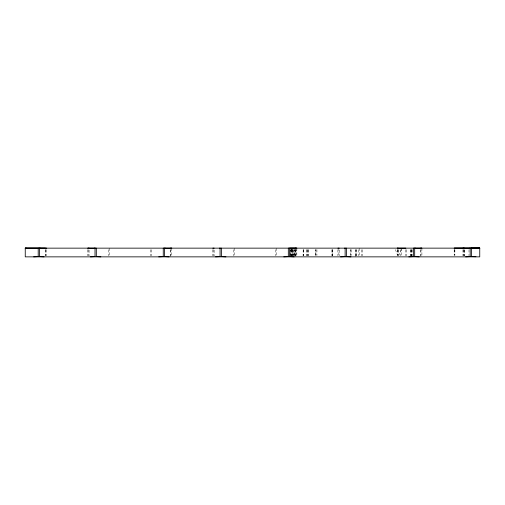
<?xml version="1.0" encoding="UTF-8"?>
<svg xmlns="http://www.w3.org/2000/svg" width="505" height="505" viewBox="0 0 505 505"><rect width="100%" height="100%" fill="white"/><g stroke="black" fill="none" stroke-linecap="round" stroke-linejoin="round"><path stroke-width="0.38" stroke-dasharray="2.52 1.89" d="M350.678 255.41L350.678 249.603M355.476 255.82L355.476 249.685M355.747 256.591L355.747 249.685M356.24 255.82L356.24 249.685M332.479 255.82L332.492 249.685M294.8 255.41L295.804 249.603M295.892 255.41L296.889 249.603M398.748 255.517L401.519 249.489M291.252 248.63L293.967 255.486M395.39 249.603L397.58 255.41M420.608 249.678L420.615 255.82M295.551 249.678L295.551 255.82M170.494 249.678L170.494 255.82M468.993 249.685L468.993 255.82M464.43 249.685L464.43 255.82M464.253 250.089L464.253 255.865M463.925 249.685L463.925 255.82M463.432 249.685L463.432 255.82M462.952 249.685L462.952 255.82M454.879 249.596L454.879 255.41M454.349 249.596L454.349 255.41M454.159 249.603L454.159 255.41M421.915 248.151L421.915 255.82M420.936 249.685L420.936 256.591M412.2 249.685L412.2 255.82M411.625 249.685L411.625 255.82M411.48 249.685L411.48 255.82M411.316 249.685L411.316 255.82M410.742 249.685L410.742 255.82M410.597 249.685L410.597 255.82M406.714 249.685L406.714 255.82M405.831 249.685L405.831 255.82M401.399 248.151L401.399 255.82M400.421 249.685L400.421 255.82M397.41 249.596L397.41 255.41M397.252 249.603L397.252 255.41M362.704 249.685L362.704 255.82M361.782 249.685L361.782 255.82M359.39 248.151L359.39 256.591M358.411 249.685L358.411 255.82M356.511 249.685L356.511 255.82M351.556 249.603L351.556 255.41M350.552 249.603L350.552 255.41M339.196 250.089L339.196 255.865M338.868 248.151L338.868 255.82M337.895 249.685L337.895 255.82M332.776 249.685L332.776 255.82M332.176 249.685L332.176 255.82M331.886 249.685L331.886 255.82M316.951 249.603L316.951 255.41M315.947 249.603L315.947 255.41M308.404 249.685L308.404 255.82M308.056 249.685L308.056 255.82M307.311 249.685L307.311 255.82M306.971 249.685L306.971 255.82M306.87 249.685L306.87 255.82M303.511 249.685L303.511 255.82M303.41 249.685L303.41 255.82M303.17 249.685L303.069 255.82M296.858 248.151L296.858 255.82M295.88 249.685L295.88 256.591M295.64 249.603L295.64 255.41M294.51 249.603L294.51 255.41M293.279 249.685L293.279 255.82M293.089 249.685L293.089 255.82M292.307 248.151L292.307 255.82M292.149 249.685L292.149 255.82M292.117 249.685L292.117 255.82M291.947 249.685L291.959 255.82M291.675 249.685L291.675 255.82M291.252 249.356L291.252 255.865M291.063 249.685L291.063 255.82M290.811 249.685L290.811 255.82M276.342 248.151L276.342 255.82M275.364 249.685L275.364 255.82M234.333 248.151L234.333 256.591M233.354 249.685L233.354 255.82M214.139 250.089L214.139 255.865M213.811 249.685L213.811 255.82M212.839 249.685L212.839 255.82M171.801 248.151L171.801 255.82M170.823 249.685L170.823 256.591M151.285 249.685L151.285 255.82M150.307 249.685L150.307 255.82M109.276 248.151L109.276 256.591M108.297 249.685L108.297 255.82M89.082 250.089L89.082 255.865M88.754 249.685L88.754 255.82M87.782 249.685L87.782 255.82M46.744 249.685L46.744 255.82M45.766 249.685L45.766 255.82M45.444 249.685L45.444 255.82M398.129 249.603L398.129 255.41L398.129 249.603M315.859 255.41L315.859 249.603L315.865 255.41M294.548 255.41L294.541 249.603L294.554 255.41M290.564 255.82L290.564 249.685L290.545 255.82"/><path stroke-width="0.76" d="M397.252 248.151L405.831 248.151M26.228 248.151L25.25 248.151L25.25 256.862L479.75 256.862L479.75 248.138L25.25 248.151L46.744 248.151M220.723 248.144L221.373 248.151L221.373 256.591L225.931 256.862M345.78 248.144L346.43 248.151L346.43 256.591L350.994 256.862M470.837 248.144L479.75 248.138L478.614 248.144L479.213 248.138M89.088 248.144L87.782 248.151L96.316 248.151L96.316 256.591L100.874 256.862M212.839 248.151L214.145 248.144M337.895 248.151L339.202 248.144M462.952 248.151L464.259 248.144M478.614 248.144L479.75 248.138L454.159 248.151L469.53 248.151M25.25 248.138L45.444 248.151M470.527 248.151L479.75 248.138M295.88 248.151L288.317 248.151L288.317 256.591L283.76 256.862M420.608 248.144L421.915 248.151L413.374 248.151L413.374 256.591L408.816 256.862M295.551 248.144L296.858 248.151L289.624 248.151L289.624 256.591L294.181 256.862M170.494 248.144L171.801 248.151L163.26 248.151L163.26 256.591L158.703 256.862M469.536 248.144L470.187 248.151L470.187 256.591L465.629 256.862M397.41 248.144L398.129 248.151M415.331 248.144L414.681 248.151L414.681 256.591L419.238 256.862M344.479 248.144L345.13 248.151L345.13 256.591L340.572 256.862M219.423 248.144L220.073 248.151L220.073 256.591L215.515 256.862M165.217 248.144L164.567 248.151L164.567 256.591L169.125 256.862M94.366 248.144L95.016 248.151L95.016 256.591L90.458 256.862M40.16 248.144L39.567 248.138L39.51 256.591L44.068 256.862M475.956 256.729L471.487 256.591L471.487 248.151M38.203 248.151L38.203 256.591L33.646 256.862"/></g></svg>
